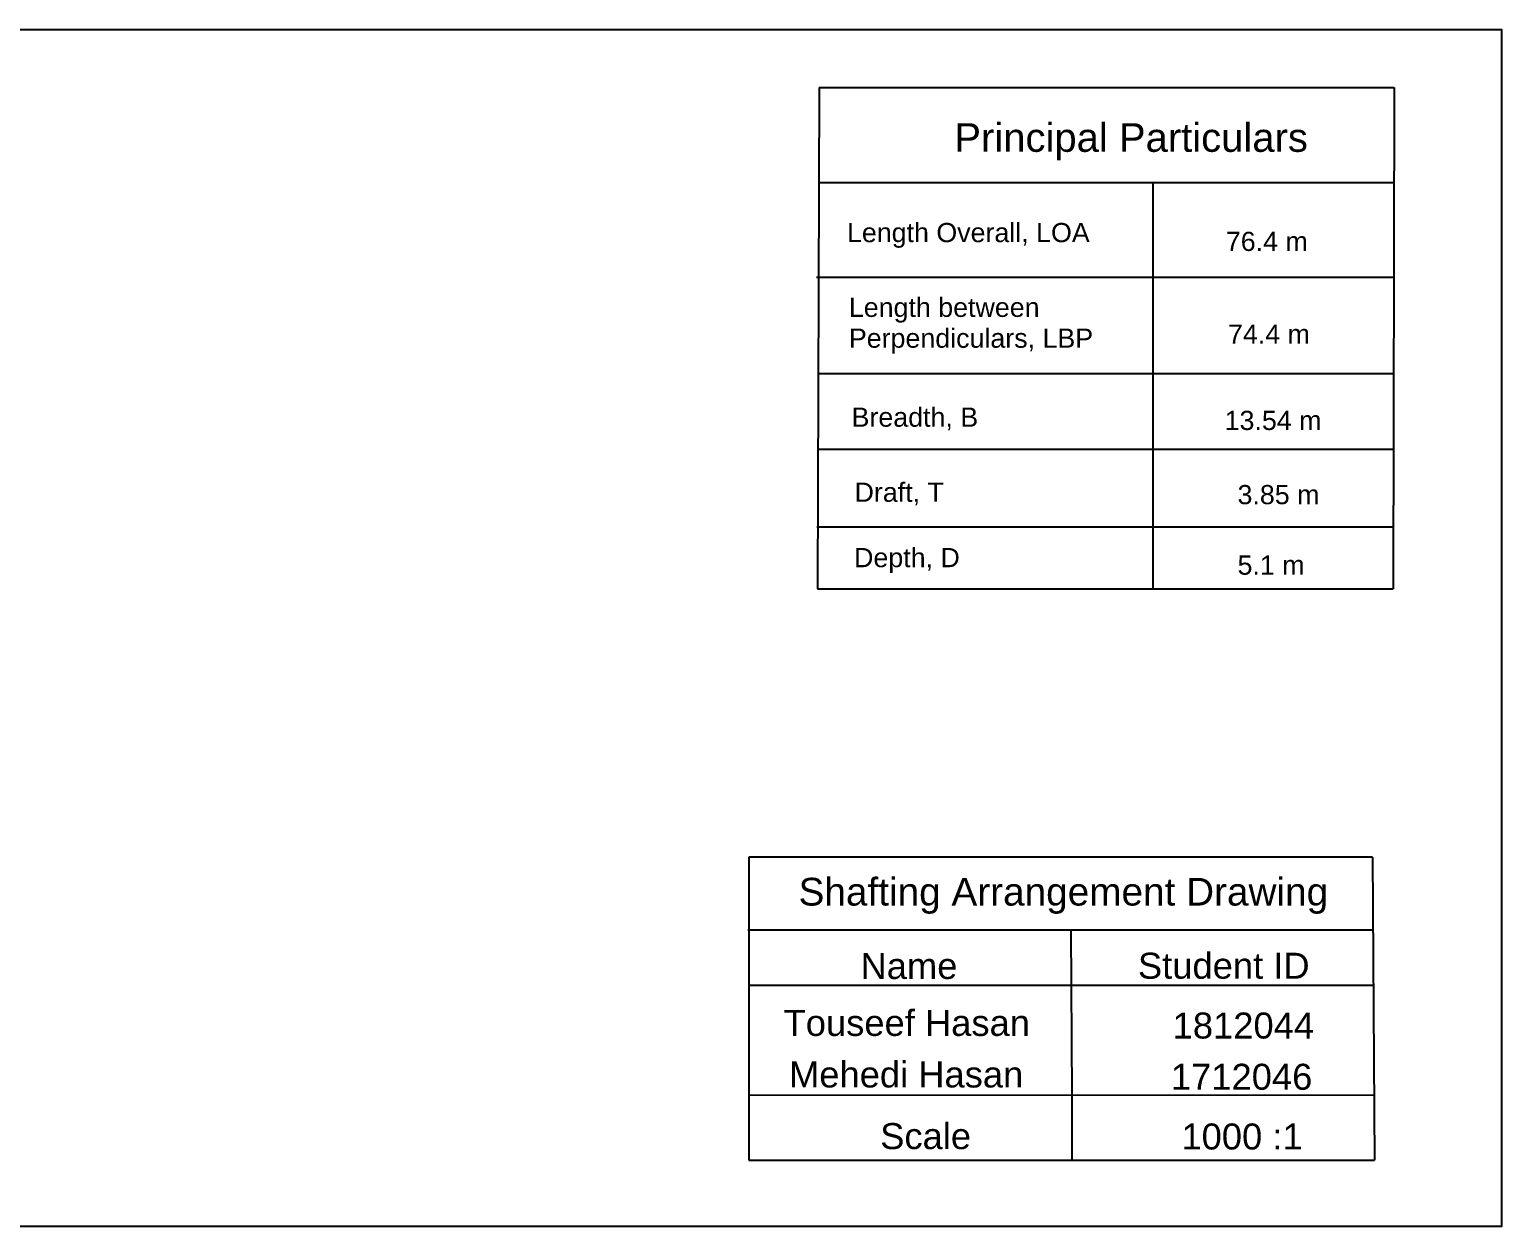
# Model space of a CAD drawing. Header units: inches. Extents: x 16065 to 240872, y 14603 to 37076.
# Drawn here: x 213845 to 240872, y 15091 to 37076 of the extents above; entities that cross this region are included whole.
import ezdxf

# ---------------------------------------------------------------- set-up
doc = ezdxf.new("R2010")
doc.units = ezdxf.units.IN
doc.header["$MEASUREMENT"] = 0
doc.layers.add('1', color=3, linetype='Continuous')
doc.layers.add('Text', color=255, linetype='Continuous', lineweight=13)
doc.styles.get("Standard").update_dxf_attribs({"font": 'arial.ttf'})

msp = doc.modelspace()

# ---------------------------------------------------------------- linework, layer by layer
for p, q in [((228343.64406, 36011.16117), (228310.31212, 26804.11774)), ((228343.64406, 36011.16117), (238902.95735, 36011.16117)), ((238902.95735, 36011.16117), (238879.26136, 26804.11774)), ((228348.71742, 34262.58023), (238885.81822, 34262.58023)), ((234469.73513, 34262.58023), (234469.73513, 26804.11774)), ((228293.81399, 32525.41028), (238883.6452, 32525.41028)), ((228310.87675, 30759.27499), (238880.33091, 30759.27499)), ((228310.92539, 29369.51855), (238883.65832, 29369.51855)), ((228302.36449, 27941.11934), (238881.60179, 27941.11934)), ((228310.31212, 26804.11774), (238879.26136, 26804.11774)), ((238503.92683, 21873.42055), (227049.66765, 21873.42055)), ((227049.66765, 21873.42055), (227049.66765, 16311.74836)), ((238503.92683, 21873.42055), (238537.73977, 16311.74836)), ((227035.13011, 20539.55647), (238521.91447, 20539.55647)), ((232964.16904, 20531.23614), (232982.42797, 17508.24837)), ((227044.25702, 19524.50213), (238524.7164, 19524.50213)), ((238530.08496, 17503.51199), (227049.73319, 17498.32741)), ((232982.42797, 17508.24837), (232982.96832, 16311.74836)), ((227049.66765, 16311.74836), (238537.73977, 16311.74836))]:
    msp.add_line(p, q)
msp.add_lwpolyline([(140485.72797, 37075.71459), (240871.69433, 37075.71459), (240871.69433, 15090.61319), (140485.72797, 15090.61319)], close=True)

# ---------------------------------------------------------------- texts
at = {"layer": '1', "color": 5, "attachment_point": 7, "line_spacing_factor": 0.963855}
for s, insert, char_height, width in [('{\\C7;Principal Particulars}', (230825.60149, 34669.32256), 525.8591708, 7925.9014784), ('{\\C7;Length Overall, LOA}', (228854.0149, 33063.22804), 352.1802892, 4603.8025754), ('{\\C7;76.4 m}', (235809.91888, 33002.46364), 352.1802892, 2072.7719429), ('{\\C7;Length between \\PPerpendiculars, LBP}', (228888.93394, 31123.86331), 352.1802892, 4608.0457114), ('{\\C7;74.4 m}', (235849.55253, 31304.5358), 352.1802892, 2072.7719429), ('{\\C7;Breadth, B}', (228938.67371, 29713.73443), 352.1802892, 5236.597456), ('{\\C7;13.54 m}', (235787.83807, 29714.56433), 352.1802892, 2072.7719429), ('{\\C7;Draft, T}', (228993.87382, 28334.7307), 352.1802892, 5308.1631538), ('{\\C7;3.85 m}', (236024.35539, 28351.46407), 352.1802892, 1794.846534), ('{\\C7;Depth, D}', (228984.69241, 27093.63376), 352.1802892, 5308.1631538), ('{\\C7;5.1 m}', (236024.35539, 27057.54528), 352.1802892, 1794.846534)]:
    msp.add_mtext(s, dxfattribs=dict(at, insert=insert, char_height=char_height, width=width))
at = {"layer": 'Text', "color": 7, "true_color": 0xffffff, "attachment_point": 7, "line_spacing_factor": 0.963855}
for s, insert, char_height, width in [('{\\C7;Shafting Arrangement Drawing}', (227965.2006, 20832.25119), 509.0767875, 11024.1284297), ('{\\C7;Name}', (229102.87192, 19630.57448), 477.528574, 9467.0879152), ('{\\C7;Student ID}', (234195.90038, 19635.62546), 477.5285743, 9467.0879152), ('{\\C7;Touseef Hasan}', (227690.12208, 18584.74585), 477.5285743, 9467.0879152), ('{\\C7;1812044}', (234833.24403, 18536.94184), 477.5285743, 9467.0879152), ('{\\C7;Mehedi Hasan}', (227789.76777, 17638.17467), 477.5285743, 9467.0879152), ('{\\C7;1712046}', (234801.11494, 17596.08988), 477.5285743, 9467.0879152), ('{\\C7;Scale}', (229463.61945, 16506.28147), 477.5285743, 9467.0879152), ('\\pxt2,3;{\\C7;1000 :1}', (234994.08732, 16499.36196), 477.5285743, 9467.0879152)]:
    msp.add_mtext(s, dxfattribs=dict(at, insert=insert, char_height=char_height, width=width))

doc.saveas('drawing.dxf')
